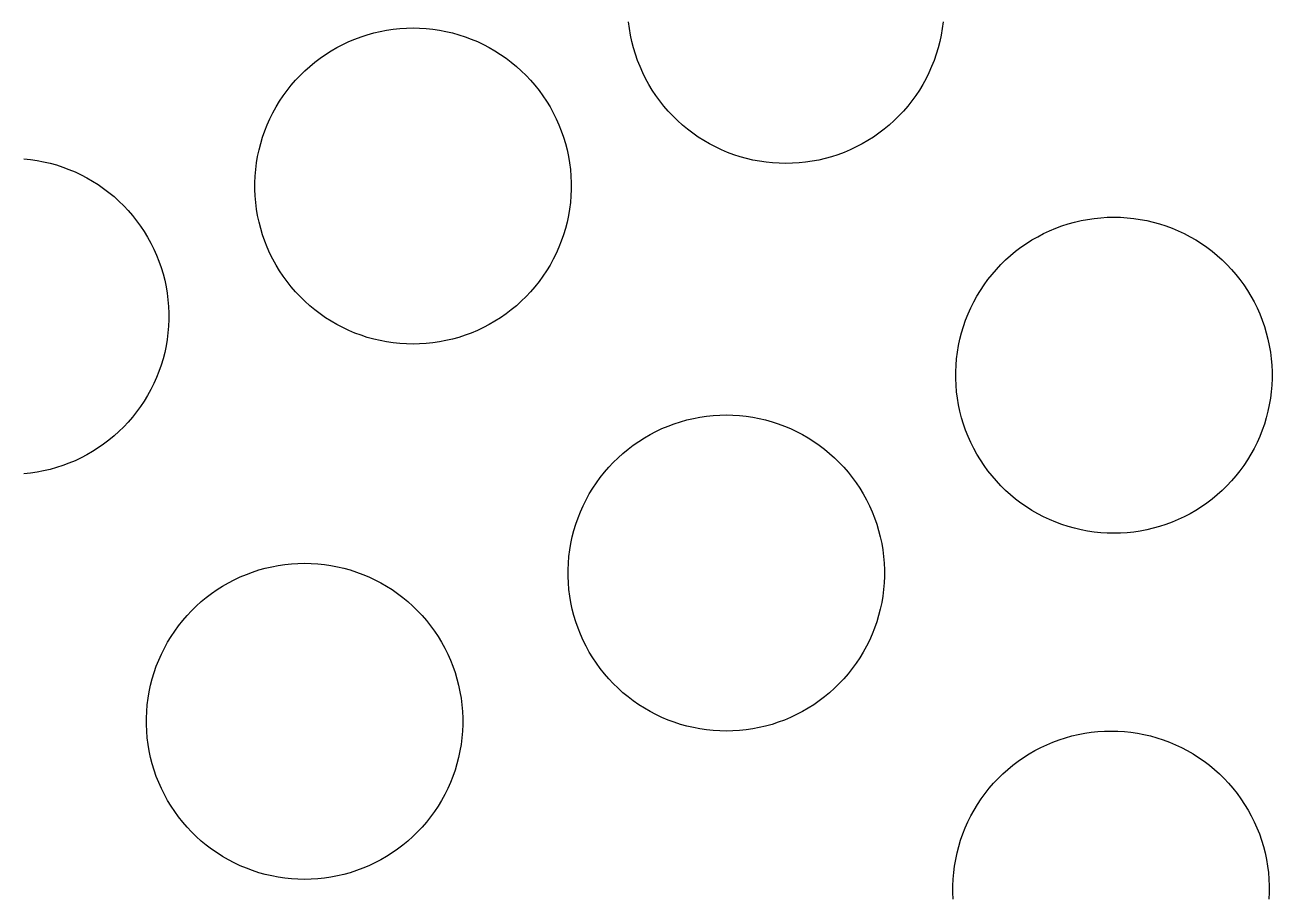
# Model space of a CAD drawing. Header units: metres. Extents: x -102 to 102, y -50 to 50.
# Drawn here: x 27.23 to 39.85, y -20.83 to -11.99 of the extents above; entities that cross this region are included whole.
import ezdxf

# ---------------------------------------------------------------- set-up
doc = ezdxf.new("R2010")
doc.units = ezdxf.units.M

msp = doc.modelspace()

# ---------------------------------------------------------------- linework, layer by layer
for p, q in [((33.3442, -12.0268), (33.3358, -11.9603)), ((36.5183, -11.9603), (36.5099, -12.0268)), ((30.6299, -12.1104), (30.6937, -12.0897)), ((30.6937, -12.0897), (30.7582, -12.0717)), ((30.7582, -12.0717), (30.8235, -12.0564)), ((30.8235, -12.0564), (30.8893, -12.0438)), ((30.8893, -12.0438), (30.9556, -12.034)), ((30.9556, -12.034), (31.0222, -12.027)), ((31.0222, -12.027), (31.0891, -12.0228)), ((31.0891, -12.0228), (31.1561, -12.0214)), ((31.1561, -12.0214), (31.2231, -12.0228)), ((31.2231, -12.0228), (31.29, -12.027)), ((31.29, -12.027), (31.3567, -12.034)), ((31.3567, -12.034), (31.423, -12.0438)), ((31.423, -12.0438), (31.4888, -12.0564)), ((31.4888, -12.0564), (31.554, -12.0717)), ((31.554, -12.0717), (31.6186, -12.0897)), ((31.6186, -12.0897), (31.6823, -12.1104)), ((33.3554, -12.0929), (33.3442, -12.0268)), ((33.3693, -12.1584), (33.3554, -12.0929)), ((36.4987, -12.0929), (36.4848, -12.1584)), ((36.5099, -12.0268), (36.4987, -12.0929)), ((30.3273, -12.2528), (30.3853, -12.2193)), ((30.3853, -12.2193), (30.4447, -12.1883)), ((30.4447, -12.1883), (30.5054, -12.1597)), ((30.5054, -12.1597), (30.5671, -12.1338)), ((30.5671, -12.1338), (30.6299, -12.1104)), ((31.6823, -12.1104), (31.7451, -12.1338)), ((31.7451, -12.1338), (31.8069, -12.1597)), ((31.8069, -12.1597), (31.8676, -12.1883)), ((31.8676, -12.1883), (31.9269, -12.2193)), ((31.9269, -12.2193), (31.985, -12.2528)), ((33.386, -12.2233), (33.3693, -12.1584)), ((33.4054, -12.2875), (33.386, -12.2233)), ((36.4681, -12.2233), (36.4487, -12.2875)), ((36.4848, -12.1584), (36.4681, -12.2233)), ((30.1623, -12.3675), (30.2157, -12.327)), ((30.2157, -12.327), (30.2707, -12.2887)), ((30.2707, -12.2887), (30.3273, -12.2528)), ((31.985, -12.2528), (32.0416, -12.2887)), ((32.0416, -12.2887), (32.0966, -12.327)), ((32.0966, -12.327), (32.15, -12.3675)), ((33.4274, -12.3508), (33.4054, -12.2875)), ((33.4521, -12.4131), (33.4274, -12.3508)), ((36.4267, -12.3508), (36.402, -12.4131)), ((36.4487, -12.2875), (36.4267, -12.3508)), ((30.013, -12.502), (30.0609, -12.4551)), ((30.0609, -12.4551), (30.1107, -12.4102)), ((30.1107, -12.4102), (30.1623, -12.3675)), ((32.15, -12.3675), (32.2016, -12.4102)), ((32.2016, -12.4102), (32.2514, -12.4551)), ((32.2514, -12.4551), (32.2993, -12.502)), ((33.4793, -12.4743), (33.4521, -12.4131)), ((33.5091, -12.5343), (33.4793, -12.4743)), ((36.3748, -12.4743), (36.345, -12.5343)), ((36.402, -12.4131), (36.3748, -12.4743)), ((29.8817, -12.6541), (29.9233, -12.6015)), ((29.9233, -12.6015), (29.9671, -12.5508)), ((29.9671, -12.5508), (30.013, -12.502)), ((32.2993, -12.502), (32.3452, -12.5508)), ((32.3452, -12.5508), (32.389, -12.6015)), ((32.389, -12.6015), (32.4306, -12.6541)), ((33.5414, -12.5931), (33.5091, -12.5343)), ((33.5761, -12.6504), (33.5414, -12.5931)), ((36.3127, -12.5931), (36.278, -12.6504)), ((36.345, -12.5343), (36.3127, -12.5931)), ((29.8052, -12.7641), (29.8423, -12.7083)), ((29.8423, -12.7083), (29.8817, -12.6541)), ((32.4306, -12.6541), (32.47, -12.7083)), ((32.47, -12.7083), (32.5071, -12.7641)), ((33.6132, -12.7062), (33.5761, -12.6504)), ((33.6526, -12.7604), (33.6132, -12.7062)), ((36.2409, -12.7062), (36.2015, -12.7604)), ((36.278, -12.6504), (36.2409, -12.7062)), ((29.7382, -12.8801), (29.7705, -12.8214)), ((29.7705, -12.8214), (29.8052, -12.7641)), ((32.5071, -12.7641), (32.5418, -12.8214)), ((32.5418, -12.8214), (32.5741, -12.8801)), ((33.6942, -12.8129), (33.6526, -12.7604)), ((33.738, -12.8637), (33.6942, -12.8129)), ((33.7839, -12.9125), (33.738, -12.8637)), ((36.1161, -12.8637), (36.0702, -12.9125)), ((36.1599, -12.8129), (36.1161, -12.8637)), ((36.2015, -12.7604), (36.1599, -12.8129)), ((29.6812, -13.0014), (29.7084, -12.9402)), ((29.7084, -12.9402), (29.7382, -12.8801)), ((32.5741, -12.8801), (32.6039, -12.9402)), ((32.6039, -12.9402), (32.6311, -13.0014)), ((33.8318, -12.9594), (33.7839, -12.9125)), ((33.8816, -13.0043), (33.8318, -12.9594)), ((36.0223, -12.9594), (35.9725, -13.0043)), ((36.0702, -12.9125), (36.0223, -12.9594)), ((29.6344, -13.127), (29.6565, -13.0637)), ((29.6565, -13.0637), (29.6812, -13.0014)), ((32.6311, -13.0014), (32.6558, -13.0637)), ((32.6558, -13.0637), (32.6778, -13.127)), ((33.9332, -13.047), (33.8816, -13.0043)), ((33.9866, -13.0875), (33.9332, -13.047)), ((34.0416, -13.1257), (33.9866, -13.0875)), ((35.8675, -13.0875), (35.8125, -13.1257)), ((35.9209, -13.047), (35.8675, -13.0875)), ((35.9725, -13.0043), (35.9209, -13.047)), ((29.5984, -13.256), (29.6151, -13.1911)), ((29.6151, -13.1911), (29.6344, -13.127)), ((32.6778, -13.127), (32.6972, -13.1911)), ((32.6972, -13.1911), (32.7139, -13.256)), ((34.0982, -13.1617), (34.0416, -13.1257)), ((34.1562, -13.1952), (34.0982, -13.1617)), ((34.2156, -13.2262), (34.1562, -13.1952)), ((34.2763, -13.2547), (34.2156, -13.2262)), ((35.6385, -13.2262), (35.5778, -13.2547)), ((35.6979, -13.1952), (35.6385, -13.2262)), ((35.7559, -13.1617), (35.6979, -13.1952)), ((35.8125, -13.1257), (35.7559, -13.1617)), ((27.2201, -13.3457), (27.2868, -13.3527)), ((27.2868, -13.3527), (27.3531, -13.3625)), ((27.3531, -13.3625), (27.4189, -13.3751)), ((29.5733, -13.3877), (29.5845, -13.3216)), ((29.5845, -13.3216), (29.5984, -13.256)), ((32.7139, -13.256), (32.7278, -13.3216)), ((32.7278, -13.3216), (32.739, -13.3877)), ((34.338, -13.2807), (34.2763, -13.2547)), ((34.4009, -13.3041), (34.338, -13.2807)), ((34.4646, -13.3248), (34.4009, -13.3041)), ((34.5291, -13.3428), (34.4646, -13.3248)), ((34.5944, -13.3581), (34.5291, -13.3428)), ((34.6602, -13.3707), (34.5944, -13.3581)), ((34.7265, -13.3804), (34.6602, -13.3707)), ((35.1939, -13.3707), (35.1276, -13.3804)), ((35.2597, -13.3581), (35.1939, -13.3707)), ((35.325, -13.3428), (35.2597, -13.3581)), ((35.3895, -13.3248), (35.325, -13.3428)), ((35.4532, -13.3041), (35.3895, -13.3248)), ((35.5161, -13.2807), (35.4532, -13.3041)), ((35.5778, -13.2547), (35.5161, -13.2807)), ((27.4189, -13.3751), (27.4842, -13.3904)), ((27.4842, -13.3904), (27.5487, -13.4084)), ((27.5487, -13.4084), (27.6124, -13.4291)), ((27.6124, -13.4291), (27.6752, -13.4525)), ((27.6752, -13.4525), (27.737, -13.4784)), ((27.737, -13.4784), (27.7977, -13.507)), ((29.5593, -13.521), (29.5649, -13.4542)), ((29.5649, -13.4542), (29.5733, -13.3877)), ((32.739, -13.3877), (32.7474, -13.4542)), ((32.7474, -13.4542), (32.753, -13.521)), ((34.7932, -13.3875), (34.7265, -13.3804)), ((34.86, -13.3917), (34.7932, -13.3875)), ((34.927, -13.3931), (34.86, -13.3917)), ((34.994, -13.3917), (34.927, -13.3931)), ((35.0609, -13.3875), (34.994, -13.3917)), ((35.1276, -13.3804), (35.0609, -13.3875)), ((27.7977, -13.507), (27.8571, -13.538)), ((27.8571, -13.538), (27.9151, -13.5715)), ((27.9151, -13.5715), (27.9717, -13.6074)), ((27.9717, -13.6074), (28.0267, -13.6457)), ((29.5565, -13.5879), (29.5593, -13.521)), ((29.5565, -13.6549), (29.5565, -13.5879)), ((32.753, -13.521), (32.7558, -13.5879)), ((32.7558, -13.5879), (32.7558, -13.6549)), ((28.0267, -13.6457), (28.0801, -13.6862)), ((28.0801, -13.6862), (28.1317, -13.7289)), ((28.1317, -13.7289), (28.1815, -13.7738)), ((29.5593, -13.7219), (29.5565, -13.6549)), ((29.5649, -13.7887), (29.5593, -13.7219)), ((32.753, -13.7219), (32.7474, -13.7887)), ((32.7558, -13.6549), (32.753, -13.7219)), ((28.1815, -13.7738), (28.2294, -13.8206)), ((28.2294, -13.8206), (28.2753, -13.8695)), ((28.2753, -13.8695), (28.3191, -13.9202)), ((29.5733, -13.8551), (29.5649, -13.7887)), ((29.5845, -13.9212), (29.5733, -13.8551)), ((32.739, -13.8551), (32.7278, -13.9212)), ((32.7474, -13.7887), (32.739, -13.8551)), ((28.3191, -13.9202), (28.3607, -13.9727)), ((28.3607, -13.9727), (28.4001, -14.027)), ((29.5984, -13.9868), (29.5845, -13.9212)), ((29.6151, -14.0517), (29.5984, -13.9868)), ((32.7139, -13.9868), (32.6972, -14.0517)), ((32.7278, -13.9212), (32.7139, -13.9868)), ((37.783, -14.0045), (37.8475, -13.9865)), ((37.8475, -13.9865), (37.9128, -13.9712)), ((37.9128, -13.9712), (37.9786, -13.9586)), ((37.9786, -13.9586), (38.0449, -13.9488)), ((38.0449, -13.9488), (38.1115, -13.9418)), ((38.1115, -13.9418), (38.1784, -13.9376)), ((38.1784, -13.9376), (38.2454, -13.9362)), ((38.2454, -13.9362), (38.3124, -13.9376)), ((38.3124, -13.9376), (38.3793, -13.9418)), ((38.3793, -13.9418), (38.446, -13.9488)), ((38.446, -13.9488), (38.5123, -13.9586)), ((38.5123, -13.9586), (38.5781, -13.9712)), ((38.5781, -13.9712), (38.6433, -13.9865)), ((38.6433, -13.9865), (38.7079, -14.0045)), ((28.4001, -14.027), (28.4372, -14.0828)), ((28.4372, -14.0828), (28.4719, -14.1401)), ((29.6344, -14.1158), (29.6151, -14.0517)), ((29.6565, -14.1791), (29.6344, -14.1158)), ((32.6778, -14.1158), (32.6558, -14.1791)), ((32.6972, -14.0517), (32.6778, -14.1158)), ((37.4746, -14.1341), (37.534, -14.1031)), ((37.534, -14.1031), (37.5947, -14.0745)), ((37.5947, -14.0745), (37.6564, -14.0486)), ((37.6564, -14.0486), (37.7192, -14.0252)), ((37.7192, -14.0252), (37.783, -14.0045)), ((38.7079, -14.0045), (38.7716, -14.0252)), ((38.7716, -14.0252), (38.8344, -14.0486)), ((38.8344, -14.0486), (38.8962, -14.0745)), ((38.8962, -14.0745), (38.9568, -14.1031)), ((38.9568, -14.1031), (39.0162, -14.1341)), ((28.4719, -14.1401), (28.5042, -14.1988)), ((28.5042, -14.1988), (28.534, -14.2589)), ((29.6812, -14.2414), (29.6565, -14.1791)), ((29.7084, -14.3027), (29.6812, -14.2414)), ((32.6311, -14.2414), (32.6039, -14.3027)), ((32.6558, -14.1791), (32.6311, -14.2414)), ((37.2516, -14.2823), (37.305, -14.2418)), ((37.305, -14.2418), (37.36, -14.2035)), ((37.36, -14.2035), (37.4166, -14.1676)), ((37.4166, -14.1676), (37.4746, -14.1341)), ((39.0162, -14.1341), (39.0743, -14.1676)), ((39.0743, -14.1676), (39.1309, -14.2035)), ((39.1309, -14.2035), (39.1859, -14.2418)), ((39.1859, -14.2418), (39.2393, -14.2823)), ((28.534, -14.2589), (28.5612, -14.3201)), ((28.5612, -14.3201), (28.5859, -14.3824)), ((29.7382, -14.3627), (29.7084, -14.3027)), ((29.7705, -14.4214), (29.7382, -14.3627)), ((32.5741, -14.3627), (32.5418, -14.4214)), ((32.6039, -14.3027), (32.5741, -14.3627)), ((37.1023, -14.4167), (37.1501, -14.3699)), ((37.1501, -14.3699), (37.2, -14.325)), ((37.2, -14.325), (37.2516, -14.2823)), ((39.2393, -14.2823), (39.2909, -14.325)), ((39.2909, -14.325), (39.3407, -14.3699)), ((39.3407, -14.3699), (39.3886, -14.4167)), ((28.5859, -14.3824), (28.6079, -14.4457)), ((28.6079, -14.4457), (28.6273, -14.5098)), ((29.8052, -14.4787), (29.7705, -14.4214)), ((29.8423, -14.5345), (29.8052, -14.4787)), ((32.5071, -14.4787), (32.47, -14.5345)), ((32.5418, -14.4214), (32.5071, -14.4787)), ((37.0126, -14.5163), (37.0564, -14.4656)), ((37.0564, -14.4656), (37.1023, -14.4167)), ((39.3886, -14.4167), (39.4345, -14.4656)), ((39.4345, -14.4656), (39.4782, -14.5163)), ((28.6273, -14.5098), (28.644, -14.5748)), ((28.644, -14.5748), (28.6579, -14.6403)), ((29.8817, -14.5888), (29.8423, -14.5345)), ((29.9233, -14.6413), (29.8817, -14.5888)), ((32.4306, -14.5888), (32.389, -14.6413)), ((32.47, -14.5345), (32.4306, -14.5888)), ((36.8945, -14.6789), (36.9316, -14.6231)), ((36.9316, -14.6231), (36.971, -14.5688)), ((36.971, -14.5688), (37.0126, -14.5163)), ((39.4782, -14.5163), (39.5199, -14.5688)), ((39.5199, -14.5688), (39.5593, -14.6231)), ((39.5593, -14.6231), (39.5963, -14.6789)), ((28.6579, -14.6403), (28.6691, -14.7064)), ((28.6691, -14.7064), (28.6775, -14.7729)), ((29.9671, -14.692), (29.9233, -14.6413)), ((30.013, -14.7409), (29.9671, -14.692)), ((30.0609, -14.7878), (30.013, -14.7409)), ((32.2993, -14.7409), (32.2514, -14.7878)), ((32.3452, -14.692), (32.2993, -14.7409)), ((32.389, -14.6413), (32.3452, -14.692)), ((36.8275, -14.7949), (36.8598, -14.7362)), ((36.8598, -14.7362), (36.8945, -14.6789)), ((39.5963, -14.6789), (39.6311, -14.7362)), ((39.6311, -14.7362), (39.6633, -14.7949)), ((28.6775, -14.7729), (28.6831, -14.8396)), ((28.6831, -14.8396), (28.6859, -14.9066)), ((30.1107, -14.8326), (30.0609, -14.7878)), ((30.1623, -14.8753), (30.1107, -14.8326)), ((30.2157, -14.9158), (30.1623, -14.8753)), ((32.15, -14.8753), (32.0966, -14.9158)), ((32.2016, -14.8326), (32.15, -14.8753)), ((32.2514, -14.7878), (32.2016, -14.8326)), ((36.7704, -14.9162), (36.7977, -14.855)), ((36.7977, -14.855), (36.8275, -14.7949)), ((39.6633, -14.7949), (39.6931, -14.855)), ((39.6931, -14.855), (39.7204, -14.9162)), ((28.6859, -14.9736), (28.6831, -15.0406)), ((28.6859, -14.9066), (28.6859, -14.9736)), ((30.2707, -14.9541), (30.2157, -14.9158)), ((30.3273, -14.99), (30.2707, -14.9541)), ((30.3853, -15.0235), (30.3273, -14.99)), ((31.985, -14.99), (31.9269, -15.0235)), ((32.0416, -14.9541), (31.985, -14.99)), ((32.0966, -14.9158), (32.0416, -14.9541)), ((36.7237, -15.0418), (36.7458, -14.9785)), ((36.7458, -14.9785), (36.7704, -14.9162)), ((39.7204, -14.9162), (39.7451, -14.9785)), ((39.7451, -14.9785), (39.7671, -15.0418)), ((28.6775, -15.1074), (28.6691, -15.1738)), ((28.6831, -15.0406), (28.6775, -15.1074)), ((30.4447, -15.0546), (30.3853, -15.0235)), ((30.5054, -15.0831), (30.4447, -15.0546)), ((30.5671, -15.1091), (30.5054, -15.0831)), ((30.6299, -15.1324), (30.5671, -15.1091)), ((30.6937, -15.1531), (30.6299, -15.1324)), ((31.6823, -15.1324), (31.6186, -15.1531)), ((31.7451, -15.1091), (31.6823, -15.1324)), ((31.8069, -15.0831), (31.7451, -15.1091)), ((31.8676, -15.0546), (31.8069, -15.0831)), ((31.9269, -15.0235), (31.8676, -15.0546)), ((36.6877, -15.1709), (36.7044, -15.1059)), ((36.7044, -15.1059), (36.7237, -15.0418)), ((39.7671, -15.0418), (39.7865, -15.1059)), ((39.7865, -15.1059), (39.8031, -15.1709)), ((28.6579, -15.2399), (28.644, -15.3055)), ((28.6691, -15.1738), (28.6579, -15.2399)), ((30.7582, -15.1711), (30.6937, -15.1531)), ((30.8235, -15.1864), (30.7582, -15.1711)), ((30.8893, -15.199), (30.8235, -15.1864)), ((30.9556, -15.2088), (30.8893, -15.199)), ((31.0222, -15.2158), (30.9556, -15.2088)), ((31.0891, -15.22), (31.0222, -15.2158)), ((31.1561, -15.2214), (31.0891, -15.22)), ((31.2231, -15.22), (31.1561, -15.2214)), ((31.29, -15.2158), (31.2231, -15.22)), ((31.3567, -15.2088), (31.29, -15.2158)), ((31.423, -15.199), (31.3567, -15.2088)), ((31.4888, -15.1864), (31.423, -15.199)), ((31.554, -15.1711), (31.4888, -15.1864)), ((31.6186, -15.1531), (31.554, -15.1711)), ((36.6626, -15.3025), (36.6738, -15.2364)), ((36.6738, -15.2364), (36.6877, -15.1709)), ((39.8031, -15.1709), (39.8171, -15.2364)), ((39.8171, -15.2364), (39.8283, -15.3025)), ((28.6273, -15.3704), (28.6079, -15.4345)), ((28.644, -15.3055), (28.6273, -15.3704)), ((36.6486, -15.4357), (36.6542, -15.369)), ((36.6542, -15.369), (36.6626, -15.3025)), ((39.8283, -15.3025), (39.8367, -15.369)), ((39.8367, -15.369), (39.8423, -15.4357)), ((28.5859, -15.4978), (28.5612, -15.5601)), ((28.6079, -15.4345), (28.5859, -15.4978)), ((36.6458, -15.5027), (36.6486, -15.4357)), ((36.6458, -15.5697), (36.6458, -15.5027)), ((39.8423, -15.4357), (39.8451, -15.5027)), ((39.8451, -15.5027), (39.8451, -15.5697)), ((28.534, -15.6214), (28.5042, -15.6814)), ((28.5612, -15.5601), (28.534, -15.6214)), ((36.6486, -15.6367), (36.6458, -15.5697)), ((36.6542, -15.7035), (36.6486, -15.6367)), ((39.8423, -15.6367), (39.8367, -15.7035)), ((39.8451, -15.5697), (39.8423, -15.6367)), ((28.4719, -15.7401), (28.4372, -15.7974)), ((28.5042, -15.6814), (28.4719, -15.7401)), ((36.6626, -15.7699), (36.6542, -15.7035)), ((39.8367, -15.7035), (39.8283, -15.7699)), ((28.4001, -15.8533), (28.3607, -15.9075)), ((28.4372, -15.7974), (28.4001, -15.8533)), ((36.6738, -15.836), (36.6626, -15.7699)), ((36.6877, -15.9016), (36.6738, -15.836)), ((39.8171, -15.836), (39.8031, -15.9016)), ((39.8283, -15.7699), (39.8171, -15.836)), ((28.2753, -16.0107), (28.2294, -16.0596)), ((28.3191, -15.96), (28.2753, -16.0107)), ((28.3607, -15.9075), (28.3191, -15.96)), ((33.7986, -16.0274), (33.8623, -16.0067)), ((33.8623, -16.0067), (33.9269, -15.9887)), ((33.9269, -15.9887), (33.9921, -15.9734)), ((33.9921, -15.9734), (34.058, -15.9608)), ((34.058, -15.9608), (34.1243, -15.951)), ((34.1243, -15.951), (34.1909, -15.944)), ((34.1909, -15.944), (34.2578, -15.9398)), ((34.2578, -15.9398), (34.3248, -15.9384)), ((34.3248, -15.9384), (34.3918, -15.9398)), ((34.3918, -15.9398), (34.4587, -15.944)), ((34.4587, -15.944), (34.5253, -15.951)), ((34.5253, -15.951), (34.5916, -15.9608)), ((34.5916, -15.9608), (34.6574, -15.9734)), ((34.6574, -15.9734), (34.7227, -15.9887)), ((34.7227, -15.9887), (34.7872, -16.0067)), ((34.7872, -16.0067), (34.851, -16.0274)), ((36.7044, -15.9665), (36.6877, -15.9016)), ((36.7237, -16.0306), (36.7044, -15.9665)), ((39.7865, -15.9665), (39.7671, -16.0306)), ((39.8031, -15.9016), (39.7865, -15.9665)), ((28.1815, -16.1065), (28.1317, -16.1513)), ((28.2294, -16.0596), (28.1815, -16.1065)), ((33.4959, -16.1698), (33.554, -16.1363)), ((33.554, -16.1363), (33.6134, -16.1053)), ((33.6134, -16.1053), (33.674, -16.0768)), ((33.674, -16.0768), (33.7358, -16.0508)), ((33.7358, -16.0508), (33.7986, -16.0274)), ((34.851, -16.0274), (34.9138, -16.0508)), ((34.9138, -16.0508), (34.9756, -16.0768)), ((34.9756, -16.0768), (35.0362, -16.1053)), ((35.0362, -16.1053), (35.0956, -16.1363)), ((35.0956, -16.1363), (35.1536, -16.1698)), ((36.7458, -16.0939), (36.7237, -16.0306)), ((36.7704, -16.1562), (36.7458, -16.0939)), ((39.7451, -16.0939), (39.7204, -16.1562)), ((39.7671, -16.0306), (39.7451, -16.0939)), ((28.0267, -16.2345), (27.9717, -16.2728)), ((28.0801, -16.194), (28.0267, -16.2345)), ((28.1317, -16.1513), (28.0801, -16.194)), ((33.3309, -16.2845), (33.3843, -16.244)), ((33.3843, -16.244), (33.4394, -16.2057)), ((33.4394, -16.2057), (33.4959, -16.1698)), ((35.1536, -16.1698), (35.2102, -16.2057)), ((35.2102, -16.2057), (35.2652, -16.244)), ((35.2652, -16.244), (35.3186, -16.2845)), ((36.7977, -16.2175), (36.7704, -16.1562)), ((36.8275, -16.2775), (36.7977, -16.2175)), ((39.6931, -16.2175), (39.6633, -16.2775)), ((39.7204, -16.1562), (39.6931, -16.2175)), ((27.7977, -16.3732), (27.737, -16.4018)), ((27.8571, -16.3422), (27.7977, -16.3732)), ((27.9151, -16.3087), (27.8571, -16.3422)), ((27.9717, -16.2728), (27.9151, -16.3087)), ((33.1816, -16.419), (33.2295, -16.3721)), ((33.2295, -16.3721), (33.2793, -16.3272)), ((33.2793, -16.3272), (33.3309, -16.2845)), ((35.3186, -16.2845), (35.3703, -16.3272)), ((35.3703, -16.3272), (35.4201, -16.3721)), ((35.4201, -16.3721), (35.4679, -16.419)), ((36.8598, -16.3362), (36.8275, -16.2775)), ((36.8945, -16.3935), (36.8598, -16.3362)), ((36.9316, -16.4494), (36.8945, -16.3935)), ((39.5963, -16.3935), (39.5593, -16.4494)), ((39.6311, -16.3362), (39.5963, -16.3935)), ((39.6633, -16.2775), (39.6311, -16.3362)), ((27.3531, -16.5177), (27.2868, -16.5275)), ((27.4189, -16.5051), (27.3531, -16.5177)), ((27.4842, -16.4899), (27.4189, -16.5051)), ((27.5487, -16.4718), (27.4842, -16.4899)), ((27.6124, -16.4511), (27.5487, -16.4718)), ((27.6752, -16.4277), (27.6124, -16.4511)), ((27.737, -16.4018), (27.6752, -16.4277)), ((33.0503, -16.5711), (33.092, -16.5185)), ((33.092, -16.5185), (33.1358, -16.4678)), ((33.1358, -16.4678), (33.1816, -16.419)), ((35.4679, -16.419), (35.5138, -16.4678)), ((35.5138, -16.4678), (35.5576, -16.5185)), ((35.5576, -16.5185), (35.5992, -16.5711)), ((36.971, -16.5036), (36.9316, -16.4494)), ((37.0126, -16.5561), (36.971, -16.5036)), ((39.5199, -16.5036), (39.4782, -16.5561)), ((39.5593, -16.4494), (39.5199, -16.5036)), ((27.2868, -16.5275), (27.2201, -16.5345)), ((32.9739, -16.6811), (33.0109, -16.6253)), ((33.0109, -16.6253), (33.0503, -16.5711)), ((35.5992, -16.5711), (35.6386, -16.6253)), ((35.6386, -16.6253), (35.6757, -16.6811)), ((37.0564, -16.6068), (37.0126, -16.5561)), ((37.1023, -16.6557), (37.0564, -16.6068)), ((39.4345, -16.6068), (39.3886, -16.6557)), ((39.4782, -16.5561), (39.4345, -16.6068)), ((32.9069, -16.7971), (32.9391, -16.7384)), ((32.9391, -16.7384), (32.9739, -16.6811)), ((35.6757, -16.6811), (35.7104, -16.7384)), ((35.7104, -16.7384), (35.7427, -16.7971)), ((37.1501, -16.7026), (37.1023, -16.6557)), ((37.2, -16.7474), (37.1501, -16.7026)), ((37.2516, -16.7901), (37.2, -16.7474)), ((39.2909, -16.7474), (39.2393, -16.7901)), ((39.3407, -16.7026), (39.2909, -16.7474)), ((39.3886, -16.6557), (39.3407, -16.7026)), ((32.8498, -16.9184), (32.8771, -16.8572)), ((32.8771, -16.8572), (32.9069, -16.7971)), ((35.7427, -16.7971), (35.7725, -16.8572)), ((35.7725, -16.8572), (35.7998, -16.9184)), ((37.305, -16.8306), (37.2516, -16.7901)), ((37.36, -16.8689), (37.305, -16.8306)), ((37.4166, -16.9048), (37.36, -16.8689)), ((39.1309, -16.8689), (39.0743, -16.9048)), ((39.1859, -16.8306), (39.1309, -16.8689)), ((39.2393, -16.7901), (39.1859, -16.8306)), ((32.8031, -17.044), (32.8251, -16.9807)), ((32.8251, -16.9807), (32.8498, -16.9184)), ((35.7998, -16.9184), (35.8244, -16.9807)), ((35.8244, -16.9807), (35.8465, -17.044)), ((37.4746, -16.9383), (37.4166, -16.9048)), ((37.534, -16.9693), (37.4746, -16.9383)), ((37.5947, -16.9979), (37.534, -16.9693)), ((37.6564, -17.0238), (37.5947, -16.9979)), ((37.7192, -17.0472), (37.6564, -17.0238)), ((38.8344, -17.0238), (38.7716, -17.0472)), ((38.8962, -16.9979), (38.8344, -17.0238)), ((38.9568, -16.9693), (38.8962, -16.9979)), ((39.0162, -16.9383), (38.9568, -16.9693)), ((39.0743, -16.9048), (39.0162, -16.9383)), ((32.7671, -17.1731), (32.7837, -17.1082)), ((32.7837, -17.1082), (32.8031, -17.044)), ((35.8465, -17.044), (35.8658, -17.1082)), ((35.8658, -17.1082), (35.8825, -17.1731)), ((37.783, -17.0679), (37.7192, -17.0472)), ((37.8475, -17.0859), (37.783, -17.0679)), ((37.9128, -17.1012), (37.8475, -17.0859)), ((37.9786, -17.1138), (37.9128, -17.1012)), ((38.0449, -17.1236), (37.9786, -17.1138)), ((38.1115, -17.1306), (38.0449, -17.1236)), ((38.1784, -17.1348), (38.1115, -17.1306)), ((38.2454, -17.1362), (38.1784, -17.1348)), ((38.3124, -17.1348), (38.2454, -17.1362)), ((38.3793, -17.1306), (38.3124, -17.1348)), ((38.446, -17.1236), (38.3793, -17.1306)), ((38.5123, -17.1138), (38.446, -17.1236)), ((38.5781, -17.1012), (38.5123, -17.1138)), ((38.6433, -17.0859), (38.5781, -17.1012)), ((38.7079, -17.0679), (38.6433, -17.0859)), ((38.7716, -17.0472), (38.7079, -17.0679)), ((32.7419, -17.3047), (32.7531, -17.2386)), ((32.7531, -17.2386), (32.7671, -17.1731)), ((35.8825, -17.1731), (35.8964, -17.2386)), ((35.8964, -17.2386), (35.9076, -17.3047)), ((32.7279, -17.438), (32.7336, -17.3712)), ((32.7336, -17.3712), (32.7419, -17.3047)), ((35.9076, -17.3047), (35.916, -17.3712)), ((35.916, -17.3712), (35.9216, -17.438)), ((29.4701, -17.5517), (29.5329, -17.5284)), ((29.5329, -17.5284), (29.5966, -17.5077)), ((29.5966, -17.5077), (29.6612, -17.4896)), ((29.6612, -17.4896), (29.7264, -17.4743)), ((29.7264, -17.4743), (29.7922, -17.4618)), ((29.7922, -17.4618), (29.8585, -17.452)), ((29.8585, -17.452), (29.9252, -17.445)), ((29.9252, -17.445), (29.9921, -17.4408)), ((29.9921, -17.4408), (30.0591, -17.4394)), ((30.0591, -17.4394), (30.1261, -17.4408)), ((30.1261, -17.4408), (30.193, -17.445)), ((30.193, -17.445), (30.2596, -17.452)), ((30.2596, -17.452), (30.3259, -17.4618)), ((30.3259, -17.4618), (30.3917, -17.4743)), ((30.3917, -17.4743), (30.457, -17.4896)), ((30.457, -17.4896), (30.5215, -17.5077)), ((30.5215, -17.5077), (30.5853, -17.5284)), ((30.5853, -17.5284), (30.6481, -17.5517)), ((32.7251, -17.5049), (32.7279, -17.438)), ((32.7251, -17.5719), (32.7251, -17.5049)), ((35.9216, -17.438), (35.9244, -17.5049)), ((35.9244, -17.5049), (35.9244, -17.5719)), ((29.2302, -17.6708), (29.2883, -17.6373)), ((29.2883, -17.6373), (29.3477, -17.6062)), ((29.3477, -17.6062), (29.4083, -17.5777)), ((29.4083, -17.5777), (29.4701, -17.5517)), ((30.6481, -17.5517), (30.7099, -17.5777)), ((30.7099, -17.5777), (30.7705, -17.6062)), ((30.7705, -17.6062), (30.8299, -17.6373)), ((30.8299, -17.6373), (30.8879, -17.6708)), ((32.7279, -17.6389), (32.7251, -17.5719)), ((32.7336, -17.7057), (32.7279, -17.6389)), ((35.9216, -17.6389), (35.916, -17.7057)), ((35.9244, -17.5719), (35.9216, -17.6389)), ((29.0136, -17.8282), (29.0652, -17.7855)), ((29.0652, -17.7855), (29.1186, -17.7449)), ((29.1186, -17.7449), (29.1736, -17.7067)), ((29.1736, -17.7067), (29.2302, -17.6708)), ((30.8879, -17.6708), (30.9445, -17.7067)), ((30.9445, -17.7067), (30.9995, -17.7449)), ((30.9995, -17.7449), (31.0529, -17.7855)), ((31.0529, -17.7855), (31.1045, -17.8282)), ((32.7419, -17.7722), (32.7336, -17.7057)), ((32.7531, -17.8382), (32.7419, -17.7722)), ((35.9076, -17.7722), (35.8964, -17.8382)), ((35.916, -17.7057), (35.9076, -17.7722)), ((28.9159, -17.9199), (28.9638, -17.873)), ((28.9638, -17.873), (29.0136, -17.8282)), ((31.1045, -17.8282), (31.1543, -17.873)), ((31.1543, -17.873), (31.2022, -17.9199)), ((32.7671, -17.9038), (32.7531, -17.8382)), ((32.7837, -17.9687), (32.7671, -17.9038)), ((35.8825, -17.9038), (35.8658, -17.9687)), ((35.8964, -17.8382), (35.8825, -17.9038)), ((28.7846, -18.072), (28.8262, -18.0195)), ((28.8262, -18.0195), (28.87, -17.9688)), ((28.87, -17.9688), (28.9159, -17.9199)), ((31.2022, -17.9199), (31.2481, -17.9688)), ((31.2481, -17.9688), (31.2919, -18.0195)), ((31.2919, -18.0195), (31.3335, -18.072)), ((32.8031, -18.0329), (32.7837, -17.9687)), ((32.8251, -18.0961), (32.8031, -18.0329)), ((35.8465, -18.0329), (35.8244, -18.0961)), ((35.8658, -17.9687), (35.8465, -18.0329)), ((28.7081, -18.182), (28.7452, -18.1262)), ((28.7452, -18.1262), (28.7846, -18.072)), ((31.3335, -18.072), (31.3729, -18.1262)), ((31.3729, -18.1262), (31.41, -18.182)), ((32.8498, -18.1584), (32.8251, -18.0961)), ((32.8771, -18.2197), (32.8498, -18.1584)), ((35.7998, -18.1584), (35.7725, -18.2197)), ((35.8244, -18.0961), (35.7998, -18.1584)), ((28.6411, -18.2981), (28.6734, -18.2394)), ((28.6734, -18.2394), (28.7081, -18.182)), ((31.41, -18.182), (31.4447, -18.2394)), ((31.4447, -18.2394), (31.477, -18.2981)), ((32.9069, -18.2797), (32.8771, -18.2197)), ((32.9391, -18.3384), (32.9069, -18.2797)), ((35.7427, -18.2797), (35.7104, -18.3384)), ((35.7725, -18.2197), (35.7427, -18.2797)), ((28.5841, -18.4193), (28.6113, -18.3581)), ((28.6113, -18.3581), (28.6411, -18.2981)), ((31.477, -18.2981), (31.5068, -18.3581)), ((31.5068, -18.3581), (31.5341, -18.4193)), ((32.9739, -18.3957), (32.9391, -18.3384)), ((33.0109, -18.4516), (32.9739, -18.3957)), ((35.6757, -18.3957), (35.6386, -18.4516)), ((35.7104, -18.3384), (35.6757, -18.3957)), ((28.5374, -18.5449), (28.5594, -18.4817)), ((28.5594, -18.4817), (28.5841, -18.4193)), ((31.5341, -18.4193), (31.5587, -18.4817)), ((31.5587, -18.4817), (31.5808, -18.5449)), ((33.0503, -18.5058), (33.0109, -18.4516)), ((33.092, -18.5583), (33.0503, -18.5058)), ((35.5992, -18.5058), (35.5576, -18.5583)), ((35.6386, -18.4516), (35.5992, -18.5058)), ((28.5013, -18.674), (28.518, -18.6091)), ((28.518, -18.6091), (28.5374, -18.5449)), ((31.5808, -18.5449), (31.6001, -18.6091)), ((31.6001, -18.6091), (31.6168, -18.674)), ((33.1358, -18.609), (33.092, -18.5583)), ((33.1816, -18.6579), (33.1358, -18.609)), ((33.2295, -18.7048), (33.1816, -18.6579)), ((35.4679, -18.6579), (35.4201, -18.7048)), ((35.5138, -18.609), (35.4679, -18.6579)), ((35.5576, -18.5583), (35.5138, -18.609)), ((28.4762, -18.8056), (28.4874, -18.7396)), ((28.4874, -18.7396), (28.5013, -18.674)), ((31.6168, -18.674), (31.6307, -18.7396)), ((31.6307, -18.7396), (31.6419, -18.8056)), ((33.2793, -18.7496), (33.2295, -18.7048)), ((33.3309, -18.7923), (33.2793, -18.7496)), ((33.3843, -18.8328), (33.3309, -18.7923)), ((35.3186, -18.7923), (35.2652, -18.8328)), ((35.3703, -18.7496), (35.3186, -18.7923)), ((35.4201, -18.7048), (35.3703, -18.7496)), ((28.4622, -18.9389), (28.4678, -18.8721)), ((28.4678, -18.8721), (28.4762, -18.8056)), ((31.6419, -18.8056), (31.6503, -18.8721)), ((31.6503, -18.8721), (31.6559, -18.9389)), ((33.4394, -18.8711), (33.3843, -18.8328)), ((33.4959, -18.907), (33.4394, -18.8711)), ((33.554, -18.9405), (33.4959, -18.907)), ((35.1536, -18.907), (35.0956, -18.9405)), ((35.2102, -18.8711), (35.1536, -18.907)), ((35.2652, -18.8328), (35.2102, -18.8711)), ((28.4594, -19.0059), (28.4622, -18.9389)), ((28.4594, -19.0729), (28.4594, -19.0059)), ((31.6559, -18.9389), (31.6587, -19.0059)), ((31.6587, -19.0059), (31.6587, -19.0729)), ((33.6134, -18.9716), (33.554, -18.9405)), ((33.674, -19.0001), (33.6134, -18.9716)), ((33.7358, -19.0261), (33.674, -19.0001)), ((33.7986, -19.0494), (33.7358, -19.0261)), ((34.9138, -19.0261), (34.851, -19.0494)), ((34.9756, -19.0001), (34.9138, -19.0261)), ((35.0362, -18.9716), (34.9756, -19.0001)), ((35.0956, -18.9405), (35.0362, -18.9716)), ((28.4622, -19.1398), (28.4594, -19.0729)), ((28.4678, -19.2066), (28.4622, -19.1398)), ((31.6559, -19.1398), (31.6503, -19.2066)), ((31.6587, -19.0729), (31.6559, -19.1398)), ((33.8623, -19.0701), (33.7986, -19.0494)), ((33.9269, -19.0882), (33.8623, -19.0701)), ((33.9921, -19.1035), (33.9269, -19.0882)), ((34.058, -19.116), (33.9921, -19.1035)), ((34.1243, -19.1258), (34.058, -19.116)), ((34.1909, -19.1328), (34.1243, -19.1258)), ((34.2578, -19.137), (34.1909, -19.1328)), ((34.3248, -19.1384), (34.2578, -19.137)), ((34.3918, -19.137), (34.3248, -19.1384)), ((34.4587, -19.1328), (34.3918, -19.137)), ((34.5253, -19.1258), (34.4587, -19.1328)), ((34.5916, -19.116), (34.5253, -19.1258)), ((34.6574, -19.1035), (34.5916, -19.116)), ((34.7227, -19.0882), (34.6574, -19.1035)), ((34.7872, -19.0701), (34.7227, -19.0882)), ((34.851, -19.0494), (34.7872, -19.0701)), ((37.8192, -19.1877), (37.8844, -19.1724)), ((37.8844, -19.1724), (37.9502, -19.1598)), ((37.9502, -19.1598), (38.0165, -19.15)), ((38.0165, -19.15), (38.0832, -19.143)), ((38.0832, -19.143), (38.1501, -19.1388)), ((38.1501, -19.1388), (38.2171, -19.1374)), ((38.2171, -19.1374), (38.2841, -19.1388)), ((38.2841, -19.1388), (38.3509, -19.143)), ((38.3509, -19.143), (38.4176, -19.15)), ((38.4176, -19.15), (38.4839, -19.1598)), ((38.4839, -19.1598), (38.5497, -19.1724)), ((38.5497, -19.1724), (38.615, -19.1877)), ((28.4762, -19.2731), (28.4678, -19.2066)), ((28.4874, -19.3392), (28.4762, -19.2731)), ((31.6419, -19.2731), (31.6307, -19.3392)), ((31.6503, -19.2066), (31.6419, -19.2731)), ((37.5056, -19.3043), (37.5663, -19.2757)), ((37.5663, -19.2757), (37.6281, -19.2498)), ((37.6281, -19.2498), (37.6909, -19.2264)), ((37.6909, -19.2264), (37.7546, -19.2057)), ((37.7546, -19.2057), (37.8192, -19.1877)), ((38.615, -19.1877), (38.6795, -19.2057)), ((38.6795, -19.2057), (38.7432, -19.2264)), ((38.7432, -19.2264), (38.8061, -19.2498)), ((38.8061, -19.2498), (38.8678, -19.2757)), ((38.8678, -19.2757), (38.9285, -19.3043)), ((28.5013, -19.4047), (28.4874, -19.3392)), ((28.518, -19.4696), (28.5013, -19.4047)), ((31.6168, -19.4047), (31.6001, -19.4696)), ((31.6307, -19.3392), (31.6168, -19.4047)), ((37.2766, -19.443), (37.3316, -19.4047)), ((37.3316, -19.4047), (37.3882, -19.3688)), ((37.3882, -19.3688), (37.4462, -19.3353)), ((37.4462, -19.3353), (37.5056, -19.3043)), ((38.9285, -19.3043), (38.9879, -19.3353)), ((38.9879, -19.3353), (39.0459, -19.3688)), ((39.0459, -19.3688), (39.1025, -19.4047)), ((39.1025, -19.4047), (39.1575, -19.443)), ((28.5374, -19.5338), (28.518, -19.4696)), ((28.5594, -19.5971), (28.5374, -19.5338)), ((31.5808, -19.5338), (31.5587, -19.5971)), ((31.6001, -19.4696), (31.5808, -19.5338)), ((37.1218, -19.5711), (37.1716, -19.5262)), ((37.1716, -19.5262), (37.2232, -19.4835)), ((37.2232, -19.4835), (37.2766, -19.443)), ((39.1575, -19.443), (39.2109, -19.4835)), ((39.2109, -19.4835), (39.2625, -19.5262)), ((39.2625, -19.5262), (39.3123, -19.5711)), ((28.5841, -19.6594), (28.5594, -19.5971)), ((28.6113, -19.7206), (28.5841, -19.6594)), ((31.5341, -19.6594), (31.5068, -19.7206)), ((31.5587, -19.5971), (31.5341, -19.6594)), ((36.9842, -19.7175), (37.028, -19.6668)), ((37.028, -19.6668), (37.0739, -19.6179)), ((37.0739, -19.6179), (37.1218, -19.5711)), ((39.3123, -19.5711), (39.3602, -19.6179)), ((39.3602, -19.6179), (39.4061, -19.6668)), ((39.4061, -19.6668), (39.4499, -19.7175)), ((28.6411, -19.7806), (28.6113, -19.7206)), ((28.6734, -19.8394), (28.6411, -19.7806)), ((31.477, -19.7806), (31.4447, -19.8394)), ((31.5068, -19.7206), (31.477, -19.7806)), ((36.9032, -19.8243), (36.9426, -19.7701)), ((36.9426, -19.7701), (36.9842, -19.7175)), ((39.4499, -19.7175), (39.4915, -19.7701)), ((39.4915, -19.7701), (39.5309, -19.8243)), ((28.7081, -19.8967), (28.6734, -19.8394)), ((28.7452, -19.9525), (28.7081, -19.8967)), ((31.41, -19.8967), (31.3729, -19.9525)), ((31.4447, -19.8394), (31.41, -19.8967)), ((36.8314, -19.9374), (36.8661, -19.8801)), ((36.8661, -19.8801), (36.9032, -19.8243)), ((39.5309, -19.8243), (39.568, -19.8801)), ((39.568, -19.8801), (39.6027, -19.9374)), ((28.7846, -20.0067), (28.7452, -19.9525)), ((28.8262, -20.0592), (28.7846, -20.0067)), ((31.3335, -20.0067), (31.2919, -20.0592)), ((31.3729, -19.9525), (31.3335, -20.0067)), ((36.7421, -20.1174), (36.7693, -20.0562)), ((36.7693, -20.0562), (36.7991, -19.9961)), ((36.7991, -19.9961), (36.8314, -19.9374)), ((39.6027, -19.9374), (39.635, -19.9961)), ((39.635, -19.9961), (39.6648, -20.0562)), ((39.6648, -20.0562), (39.692, -20.1174)), ((28.87, -20.11), (28.8262, -20.0592)), ((28.9159, -20.1588), (28.87, -20.11)), ((28.9638, -20.2057), (28.9159, -20.1588)), ((31.2022, -20.1588), (31.1543, -20.2057)), ((31.2481, -20.11), (31.2022, -20.1588)), ((31.2919, -20.0592), (31.2481, -20.11)), ((36.6954, -20.243), (36.7174, -20.1797)), ((36.7174, -20.1797), (36.7421, -20.1174)), ((39.692, -20.1174), (39.7167, -20.1797)), ((39.7167, -20.1797), (39.7387, -20.243)), ((29.0136, -20.2506), (28.9638, -20.2057)), ((29.0652, -20.2933), (29.0136, -20.2506)), ((29.1186, -20.3338), (29.0652, -20.2933)), ((31.0529, -20.2933), (30.9995, -20.3338)), ((31.1045, -20.2506), (31.0529, -20.2933)), ((31.1543, -20.2057), (31.1045, -20.2506)), ((36.6593, -20.372), (36.676, -20.3071)), ((36.676, -20.3071), (36.6954, -20.243)), ((39.7387, -20.243), (39.7581, -20.3071)), ((39.7581, -20.3071), (39.7748, -20.372)), ((29.1736, -20.372), (29.1186, -20.3338)), ((29.2302, -20.4079), (29.1736, -20.372)), ((29.2883, -20.4415), (29.2302, -20.4079)), ((30.8879, -20.4079), (30.8299, -20.4415)), ((30.9445, -20.372), (30.8879, -20.4079)), ((30.9995, -20.3338), (30.9445, -20.372)), ((36.6454, -20.4376), (36.6593, -20.372)), ((39.7748, -20.372), (39.7887, -20.4376)), ((29.3477, -20.4725), (29.2883, -20.4415)), ((29.4083, -20.501), (29.3477, -20.4725)), ((29.4701, -20.527), (29.4083, -20.501)), ((29.5329, -20.5504), (29.4701, -20.527)), ((29.5966, -20.5711), (29.5329, -20.5504)), ((30.5853, -20.5504), (30.5215, -20.5711)), ((30.6481, -20.527), (30.5853, -20.5504)), ((30.7099, -20.501), (30.6481, -20.527)), ((30.7705, -20.4725), (30.7099, -20.501)), ((30.8299, -20.4415), (30.7705, -20.4725)), ((36.6258, -20.5702), (36.6342, -20.5037)), ((36.6342, -20.5037), (36.6454, -20.4376)), ((39.7887, -20.4376), (39.7999, -20.5037)), ((39.7999, -20.5037), (39.8083, -20.5702)), ((29.6612, -20.5891), (29.5966, -20.5711)), ((29.7264, -20.6044), (29.6612, -20.5891)), ((29.7922, -20.617), (29.7264, -20.6044)), ((29.8585, -20.6268), (29.7922, -20.617)), ((29.9252, -20.6338), (29.8585, -20.6268)), ((29.9921, -20.638), (29.9252, -20.6338)), ((30.0591, -20.6394), (29.9921, -20.638)), ((30.1261, -20.638), (30.0591, -20.6394)), ((30.193, -20.6338), (30.1261, -20.638)), ((30.2596, -20.6268), (30.193, -20.6338)), ((30.3259, -20.617), (30.2596, -20.6268)), ((30.3917, -20.6044), (30.3259, -20.617)), ((30.457, -20.5891), (30.3917, -20.6044)), ((30.5215, -20.5711), (30.457, -20.5891)), ((36.6174, -20.7039), (36.6202, -20.6369)), ((36.6202, -20.6369), (36.6258, -20.5702)), ((39.8083, -20.5702), (39.8139, -20.6369)), ((39.8139, -20.6369), (39.8167, -20.7039)), ((36.6174, -20.7709), (36.6174, -20.7039)), ((36.6202, -20.8379), (36.6174, -20.7709)), ((39.8167, -20.7709), (39.8139, -20.8379)), ((39.8167, -20.7039), (39.8167, -20.7709))]:
    msp.add_line(p, q)

doc.saveas('drawing.dxf')
